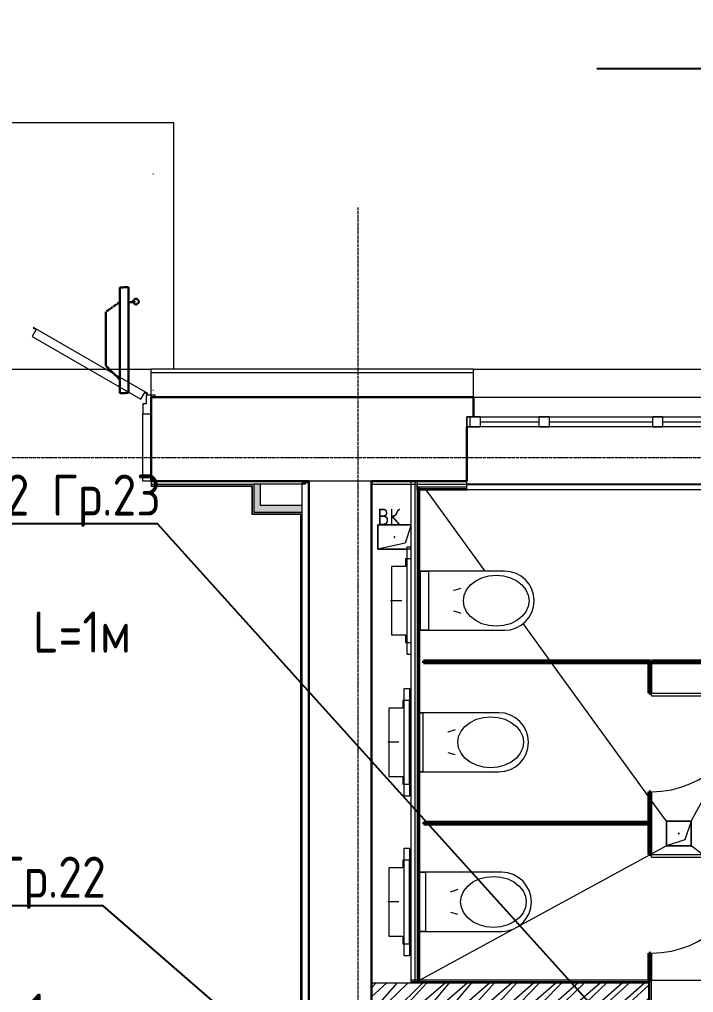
# Model space of a CAD drawing. Header units: millimetres. Extents: x -32 to 417638015, y -35 to 175284279.
# Drawn here: x 416269845 to 416273945, y 175248690 to 175254611 of the extents above; entities that cross this region are included whole.
import ezdxf
from ezdxf import colors
from ezdxf.entities.mleader import LeaderData, LeaderLine
from ezdxf.math import Vec2, Vec3

# ---------------------------------------------------------------- set-up
doc = ezdxf.new("R2010")
doc.units = ezdxf.units.MM
doc.linetypes.add('ADSK_Линия сетки', pattern=[25, 20, -2.5, 0, -2.5])
doc.linetypes.add('ADSK_Штриховая_ш3 п1_5', pattern=[4.5, 3, -1.5])
for name, color, linetype, lineweight in [('_ Окна', 7, 'Continuous', 9), ('Аннотация', 7, 'Continuous', 18), ('Двери', 7, 'Continuous', 9), ('Двери открывание', 7, 'Continuous', 9), ('Обобщенные модели', 7, 'Continuous', 18), ('Окна', 7, 'Continuous', 9), ('Оси', 253, 'Continuous', 9), ('Перекрытие', 7, 'Continuous', 18), ('Сантехника', 7, 'Continuous', 18), ('Стены внутренние', 7, 'Continuous', 18), ('Стены наружные', 7, 'Continuous', 18), ('Стены несущие', 7, 'Continuous', 30), ('Стены отделка', 7, 'Continuous', 30), ('Стены штриховка', 7, 'Continuous', 9), ('ШТРИХОВКА', 252, 'Continuous', 15)]:
    doc.layers.add(name, color=color, linetype=linetype, lineweight=lineweight)
doc.layers.add('_ЭМ_Надписи', color=7, linetype='Continuous')
doc.layers.add('Линии', color=7, linetype='Continuous', lineweight=9, true_color=0x00a600)
doc.styles.add('GOST Common_5', font='GOST_Common.ttf', dxfattribs={"width": 0.9, "height": 200})
doc.styles.add('ЭОМ', font='isocpeur.ttf', dxfattribs={"width": 0.85, "height": 250})

# ---------------------------------------------------------------- blocks, each defined once
blk = doc.blocks.new('1 этаж')
at = {"layer": 'Стены внутренние'}
for points in [[(7112.200573438255, 20141.92675335543), (7112.200573438255, 20271.42675335543), (7072.200573438284, 20271.42675335543), (7072.200573438284, 20141.92675335543)], [(7072.200573438284, 20101.92675335545), (7367.200573438255, 20101.92675335547), (7367.200573438255, 20141.92675335543), (7072.200573438284, 20141.92675335543), (7072.200573438284, 20120.85804401686)]]:
    blk.add_hatch(color=8, dxfattribs=at).paths.add_polyline_path(points)
at = {"layer": 'Стены внутренние', "lineweight": 9}
h = blk.add_hatch(dxfattribs=at)
h.set_pattern_fill('FP_12', color=8, style=0, pattern_type=2)
h.set_pattern_definition([(0, (557.2005734382547, 188.9018102923583), (406.4, 101.6), [33.528, -271.272, 33.528, -271.272, -1625.6]), (0, (557.2005734382547, 188.9018102923583), (406.4, 101.6), [-609.6, 33.528, -576.072, 33.528, -271.272, -711.2]), (0, (557.2005734382547, 188.9018102923583), (406.4, 101.6), [-1524, 33.528, -169.672, 33.528, -474.472]), (120, (709.6005734382488, 239.7018102923575), (-291.1881810244989, 301.1527240979959), [33.52799999999996, -271.2719999999997, 33.52799999999996, -271.2719999999997, -1625.599999999999]), (120, (709.6005734382488, 239.7018102923575), (-291.1881810244989, 301.1527240979959), [-609.5999999999995, 33.52799999999996, -576.0719999999994, 33.52799999999996, -271.2719999999997, -711.1999999999995]), (120, (709.6005734382488, 239.7018102923575), (-291.1881810244989, 301.1527240979959), [-1523.999999999999, 33.52799999999996, -169.6719999999999, 33.52799999999996, -474.4719999999997]), (240, (760.4005734382372, 442.9018102923583), (-115.2118189755009, -402.7527240979958), [33.528, -271.272, 33.528, -271.272, -1625.6]), (240, (760.4005734382372, 442.9018102923583), (-115.2118189755009, -402.7527240979958), [-609.6, 33.528, -576.072, 33.528, -271.272, -711.2]), (240, (760.4005734382372, 442.9018102923583), (-115.2118189755009, -402.7527240979958), [-1524, 33.528, -169.672, 33.528, -474.472])])
h.paths.add_polyline_path([(10460.63593284975, 20255.56065439477), (10842.20057343828, 20255.56065439477), (10842.20057343828, 20270.56065439481), (9998.849707458896, 20270.56065439479), (9999.849707458896, 20255.56065439477), (10141.8050737805, 20255.56065439477)])
h.paths.add_polyline_path([(8070.371383627556, 20255.56065439477), (8368.849707458925, 20255.56065439477), (8368.849707458925, 20270.56065439479), (8067.200573438313, 20270.56065439481), (8067.200573438313, 20255.56065439477)])
at = {"layer": 'Стены штриховка'}
h = blk.add_hatch(dxfattribs=at)
h.set_pattern_fill('ANSI32', color=8, scale=10)
h.set_pattern_definition([(45, (-31496.66335460375, 188.9018102923583), (-67.35192090801866, 67.35192090801866), []), (45, (-31451.76205460375, 188.9018102923583), (-67.35192090801866, 67.35192090801866), [])])
h.paths.add_polyline_path([(9475.530879249942, 17239.12602867392), (8027.200573438255, 17239.12602867392), (8027.200573438255, 17239.14116865638), (7787.200573438313, 17239.1411686564), (7787.200573438313, 17119.12602867393), (7927.200573438255, 17119.12602867393), (7927.200573438255, 15240.70243787187), (8047.200573438255, 15240.70243787187), (8047.200573438255, 17119.12602867393), (9475.530879249942, 17119.12602867393)])
h.paths.add_polyline_path([(9605.38174886661, 15240.70243787187), (7787.200573438313, 15240.70243787187), (7787.200573438313, 15120.70243787189), (9485.38174886658, 15120.70243787189), (9485.38174886658, 13133.9018102919), (9605.381748866552, 13133.9018102919)])
h.paths.add_polyline_path([(9605.381748866552, 13133.9018102919), (9485.38174886658, 13133.9018102919), (9485.38174886658, 12852.68461963164), (9605.381748866552, 12852.68461963164)])
at = {"layer": '_ Окна', "color": 8, "lineweight": 18}
for p, q in [((8368.849707458889, 20621.42675335642), (8368.849707458889, 20681.42675335642)), ((8368.849707458889, 20681.42675335642), (8448.849707458889, 20681.42675335642)), ((8448.849707458889, 20681.42675335642), (8448.849707458889, 20621.42675335642)), ((8808.849707458889, 20621.42675335642), (8808.849707458889, 20681.42675335642)), ((8808.849707458889, 20681.42675335642), (8868.849707458889, 20681.42675335642)), ((8868.849707458889, 20681.42675335642), (8868.849707458889, 20621.42675335642)), ((9498.849707458889, 20621.42675335642), (9498.849707458889, 20681.42675335642)), ((9498.849707458889, 20681.42675335642), (9558.849707458889, 20681.42675335642)), ((9558.849707458889, 20681.42675335642), (9558.849707458889, 20621.42675335642)), ((8448.849707458889, 20621.42675335642), (8368.849707458889, 20621.42675335642)), ((8868.849707458889, 20621.42675335642), (8808.849707458889, 20621.42675335642)), ((9558.849707458889, 20621.42675335642), (9498.849707458889, 20621.42675335642))]:
    blk.add_line(p, q, dxfattribs=at)
at = {"layer": '_ Окна', "color": 8}
for p, q in [((8388.849707458889, 20621.42675335642), (8388.849707458889, 20681.42675335642)), ((8448.849707458889, 20651.42675335641), (8808.849707458887, 20651.4267533564)), ((8868.849707458889, 20651.4267533564), (9498.849707458889, 20651.4267533564)), ((9558.849707458889, 20651.4267533564), (9918.849707458889, 20651.4267533564))]:
    blk.add_line(p, q, dxfattribs=at)
at = {"layer": 'Двери', "color": 8}
for p, q in [((6462.405749374629, 22158.699793438), (6457.405749374627, 22158.699793438)), ((5747.208885245155, 21212.48746242463), (5723.207476535869, 21170.91580308691)), ((5731.406957224764, 21225.11772023576), (5729.888377169466, 21222.48746242463)), ((5729.888377169466, 21222.48746242463), (5747.208885245155, 21212.48746242463)), ((6427.691381867451, 20823.11772023576), (5731.406957224764, 21225.11772023576)), ((5723.207476535869, 21170.91580308691), (6384.850885027178, 20788.91580308691)), ((6457.405749374672, 20844.19979343802), (6462.405749374673, 20844.19979343802)), ((6384.850885027178, 20788.91580308691), (6408.860325356019, 20830.50137359776)), ((6408.860325356019, 20830.50137359776), (6426.180833431707, 20820.50137359776)), ((6417.200573438154, 20813.45761527823), (6417.200573438154, 20760.42675335642)), ((6472.200573438154, 20813.45761527823), (6417.200573438154, 20813.45761527823)), ((6426.180833431707, 20820.50137359776), (6427.691381867451, 20823.11772023576)), ((6447.200573438246, 20801.42675335545), (6472.200573438154, 20801.42675335545)), ((6447.200573438246, 20700.41055136832), (6447.200573438246, 20801.42675335545)), ((6472.200573438154, 20801.42675335545), (6472.200573438154, 20813.45761527823)), ((6396.200573438181, 20760.42675335642), (6396.200573438181, 20700.41055136832)), ((6417.200573438154, 20760.42675335642), (6396.200573438181, 20760.42675335642)), ((6396.200573438181, 20700.41055136832), (6447.200573438246, 20700.41055136832)), ((9491.200573438604, 18985.14116865641), (9491.200573438604, 19001.14116865641)), ((9491.200573438604, 19001.14116865641), (10091.2005734386, 19001.14116865616)), ((9491.200573438604, 18985.14116865641), (10091.2005734386, 18985.14116865617)), ((9491.200573438628, 18003.14116865647), (9491.200573438635, 18019.14116865647)), ((9491.200573438635, 18019.14116865647), (10091.20057343863, 18019.14116865622)), ((9491.200573438628, 18003.14116865647), (10091.20057343863, 18003.14116865623))]:
    blk.add_line(p, q, dxfattribs=at)
at = {"layer": 'Двери открывание', "color": 8}
for centre in [(9491.200573438604, 19001.14116865641), (9491.200573438635, 18019.14116865647)]:
    blk.add_arc(centre, 600.0000000000007, 270, 0, dxfattribs=at)
at = {"layer": 'Линии', "color": 8, "linetype": 'ADSK_Штриховая_ш3 п1_5', "lineweight": 30}
for p, q in [((6257.200573438255, 21469.64171302471), (6310.200573438255, 21470.36754038886)), ((6257.200573438255, 20826.55610088414), (6257.200573438255, 21469.64171302471)), ((6310.200573438255, 21470.36754038886), (6310.200573438255, 20827.28192824828)), ((6257.200573438255, 21380.71979350084), (6172.200573438255, 21321.20215275301)), ((6310.200573438255, 21377.93579194806), (6354.905120282288, 21383.08394612899)), ((6172.200573438255, 21321.20215275301), (6172.200573438255, 20993.30458907193)), ((6172.200573438255, 20993.30458907193), (6257.200573438255, 20908.30458907193)), ((6310.200573438255, 20827.28192824828), (6257.200573438255, 20826.55610088414))]:
    blk.add_line(p, q, dxfattribs=at)
blk.add_circle((6354.905120282259, 21383.083946129), 17.00000000000394, dxfattribs=at)
at = {"layer": 'Обобщенные модели', "color": 8}
for p, q in [((7827.20057343827, 19875.90181029233), (7827.20057343827, 20025.90181029234)), ((7827.20057343827, 20025.90181029234), (8027.200573438235, 20025.90181029234)), ((8027.200573438235, 20025.90181029234), (7827.20057343827, 20025.90181029234)), ((7827.20057343827, 20025.90181029234), (7827.20057343827, 19875.90181029233)), ((8027.200573438233, 20018.73668854822), (7992.088947352944, 19913.40181029234)), ((7992.088947352944, 19913.40181029234), (7827.20057343827, 19875.90181029233)), ((8027.200573438235, 19875.90181029233), (7827.20057343827, 19875.90181029233)), ((7827.20057343827, 19875.90181029233), (8004.084200947016, 19875.90181029233)), ((9582.200573438284, 18071.42675335542), (9582.200573438284, 18221.42675335543)), ((9582.200573438284, 18221.42675335543), (9732.200573438284, 18221.42675335543)), ((9732.200573438284, 18221.42675335543), (9582.200573438284, 18221.42675335543)), ((9582.200573438284, 18221.42675335543), (9582.200573438284, 18071.42675335542)), ((9732.200573438284, 18221.42675335543), (9694.700573438291, 18108.92675335543)), ((9732.200573438284, 18221.42675335543), (9732.200573438284, 18071.42675335542)), ((9732.200573438284, 18071.42675335542), (9732.200573438284, 18221.42675335543)), ((9694.700573438291, 18108.92675335543), (9582.200573438284, 18071.42675335542)), ((9732.200573438284, 18071.42675335542), (9582.200573438284, 18071.42675335542)), ((9582.200573438284, 18071.42675335542), (9732.200573438284, 18071.42675335542))]:
    blk.add_line(p, q, dxfattribs=at)
at = {"layer": 'Обобщенные модели', "color": 8, "lineweight": 40}
for p, q in [((9485.200573438724, 19198.16790561854), (8105.200573438691, 19198.16790561854)), ((8105.200573438691, 19198.16790561854), (8105.200573438691, 19186.16790561854)), ((8105.200573438691, 19186.16790561854), (9485.200573438724, 19186.16790561854)), ((9487.200573438691, 19186.14116865644), (9475.200573438691, 19186.14116865644)), ((9475.200573438691, 19186.14116865644), (9475.200573438604, 19001.14116865639)), ((9485.200573438724, 19186.16790561854), (9485.200573438724, 19198.16790561854)), ((9487.200573438604, 19001.14116865639), (9487.200573438691, 19186.14116865644)), ((10091.20057343869, 19198.16790561947), (9491.200573438691, 19198.16790561947)), ((9491.200573438691, 19198.16790561947), (9491.200573438691, 19186.16790561947)), ((9491.200573438691, 19186.16790561947), (10091.20057343869, 19186.16790561947)), ((9475.200573438604, 19001.14116865639), (9487.200573438604, 19001.14116865639)), ((9487.200573438371, 18401.14116865639), (9475.200573438371, 18401.14116865639)), ((9487.200573438724, 18216.14116865614), (8107.200573438691, 18216.14116865614)), ((8107.200573438691, 18216.14116865614), (8107.200573438691, 18204.14116865614)), ((8107.200573438691, 18204.14116865614), (9487.200573438724, 18204.14116865614)), ((9487.200573438702, 18204.1411686565), (9475.20057343871, 18204.1411686565)), ((9475.20057343871, 18204.1411686565), (9475.200573438635, 18019.14116865645)), ((9487.200573438724, 18204.14116865614), (9487.200573438724, 18216.14116865614)), ((9487.200573438635, 18019.14116865645), (9487.200573438702, 18204.1411686565)), ((9475.200573438635, 18019.14116865645), (9487.200573438635, 18019.14116865645)), ((9487.200573438382, 17419.14116865645), (9475.20057343839, 17419.14116865645))]:
    blk.add_line(p, q, dxfattribs=at)
for points in [[(9475.200573438371, 18401.14116865639), (9475.200573438284, 18216.14116865614), (9487.200573438284, 18216.14116865614), (9487.200573438371, 18401.14116865639)], [(9475.20057343839, 17419.14116865645), (9475.200573438313, 17254.14116865637), (9487.200573438313, 17254.14116865637), (9487.200573438382, 17419.14116865645)]]:
    blk.add_lwpolyline(points, dxfattribs=at)
at = {"layer": 'Обобщенные модели', "color": 8}
for centre, radius, start, end in [((7928.394760395604, 19950.90181029234), 2.500000000000002, 0, 180), ((7928.394760395604, 19950.90181029234), 2.499999999999998, 119.9999999999582, 180), ((7928.394760395604, 19950.90181029234), 2.500000000000002, 14.99999999999445, 90), ((7928.394760395604, 19950.90181029234), 2.500000000000002, 180, 0), ((7928.394760395604, 19950.90181029234), 2.499999999999999, 240.0000000000418, 345.0000000000056), ((9657.200573438284, 18146.42675335543), 2.500000000000002, 0, 180), ((9657.200573438284, 18146.42675335543), 2.499999999999998, 119.9999999999582, 180), ((9657.200573438284, 18146.42675335543), 2.500000000000002, 180, 0), ((9657.200573438284, 18146.42675335543), 2.499999999999999, 240.0000000000418, 345.0000000000056), ((9657.200573438284, 18146.42675335543), 2.500000000000002, 14.99999999999445, 90)]:
    blk.add_arc(centre, radius, start, end, dxfattribs=at)
at = {"layer": 'Окна', "color": 8}
for p, q in [((8368.849707458889, 20681.42675335642), (8368.849707458889, 20621.42675335642)), ((8448.849707458889, 20681.42675335642), (8368.849707458889, 20681.42675335642)), ((8448.849707458889, 20681.42675335642), (8808.849707458887, 20681.42675335642)), ((8868.849707458889, 20681.42675335642), (8808.849707458889, 20681.42675335642)), ((8868.849707458889, 20681.42675335642), (9498.849707458889, 20681.42675335641)), ((9558.849707458889, 20681.42675335642), (9498.849707458889, 20681.42675335642)), ((9558.849707458889, 20681.42675335641), (9918.849707458889, 20681.42675335641)), ((8368.849707458889, 20621.42675335642), (8448.849707458889, 20621.42675335642)), ((8808.849707458887, 20621.42675335633), (8448.849707458887, 20621.42675335633)), ((8808.849707458889, 20621.42675335642), (8868.849707458889, 20621.42675335642)), ((9498.849707458889, 20621.42675335633), (8868.849707458889, 20621.42675335633)), ((9498.849707458889, 20621.42675335642), (9558.849707458889, 20621.42675335642)), ((9918.849707458889, 20621.42675335633), (9558.849707458889, 20621.42675335633))]:
    blk.add_line(p, q, dxfattribs=at)
at = {"layer": 'Оси', "color": 8, "linetype": 'ADSK_Линия сетки'}
for p, q in [((7706.765926476695, -4162.595295516301), (7706.765926476737, 21955.21979350087)), ((-9557.527964694376, 20433.90181029196), (56672.20057343823, 20433.90181029174))]:
    blk.add_line(p, q, dxfattribs=at)
at = {"layer": 'Перекрытие', "color": 8}
for p, q in [((6585.604647958389, 22471.42675335545), (4085.604647958389, 22471.42675335545)), ((6585.604647958389, 20971.42675335546), (6585.604647958389, 22471.42675335545)), ((4547.200573438284, 20971.42675335546), (6447.200573438255, 20971.42675335546)), ((6397.200573438255, 20291.42675335544), (6397.200573438255, 20700.41055136832)), ((6447.200573438255, 20291.42675335544), (6397.200573438255, 20291.42675335544)), ((8479.56723733936, 19743.06075717194), (8121.233978482225, 20237.56065439478)), ((9732.200573438284, 18221.42675335543), (10511.04703457336, 19648.16319100993)), ((8874.417129769252, 19198.16790561869), (8710.168855682685, 19424.83052385816)), ((9475.200573438371, 18369.08675335532), (8883.112781943171, 19186.16790561869)), ((9582.200573438284, 18221.42675335543), (9487.200573438342, 18352.52675335533)), ((9582.200573438284, 18071.42675335543), (8082.200573438284, 17254.14116865637)), ((10809.20057343828, 17254.14116865636), (9732.200573438284, 18071.42675335543)), ((9490.530879249942, 17254.14116865637), (10809.20057343828, 17254.14116865636))]:
    blk.add_line(p, q, dxfattribs=at)
at = {"layer": 'Сантехника', "color": 8}
for p, q in [((8004.084200947027, 19235.56065439478), (8004.084200947023, 19890.56065439479)), ((8004.084200947023, 19890.56065439479), (8027.200573438241, 19890.56065439479)), ((7995.084200947039, 19818.06065429029), (7995.08420094704, 19771.06065429029)), ((8027.200573438241, 19818.06065429029), (7995.084200947039, 19818.06065429029)), ((7910.084200947023, 19771.06065429029), (7910.084200947026, 19355.06065439477)), ((7995.08420094704, 19771.06065429029), (7910.084200947023, 19771.06065429029)), ((8597.16097133389, 19743.06075717194), (8084.08420094703, 19743.06075717194)), ((8084.08420094703, 19743.06075717194), (8084.084200947031, 19383.06055161761)), ((8084.084200947032, 19383.06055151312), (8084.08420094703, 19743.06075727642)), ((8084.08420094703, 19743.06075727642), (8134.08420094703, 19743.06075727642)), ((8134.08420094703, 19743.06075727642), (8134.084200947032, 19383.06055151312)), ((8084.084200947038, 19663.06065439479), (8083.084200947038, 19663.06065439479)), ((8083.08420094703, 19663.06065439478), (8083.08420094703, 19643.06065439478)), ((8083.08420094703, 19663.06065439478), (8083.08420094703, 19643.06065439478)), ((8083.084200947038, 19643.06065439479), (8084.084200947038, 19643.06065439479)), ((8084.084200947038, 19618.06065439479), (8083.084200947038, 19618.06065439479)), ((8083.08420094703, 19618.06065439477), (8083.084200947031, 19508.06065439477)), ((8083.08420094703, 19618.06065439477), (8083.08420094703, 19616.18657484067)), ((7971.784200947013, 19563.06065439477), (7903.784200947013, 19563.06065439477)), ((8083.084200947031, 19509.93473394887), (8083.084200947031, 19508.06065439477)), ((8083.084200947043, 19508.06065439479), (8084.084200947039, 19508.06065439479)), ((8084.084200947039, 19483.06065439479), (8083.084200947043, 19483.06065439479)), ((8083.084200947031, 19483.06065439478), (8083.084200947031, 19463.06065439478)), ((8083.084200947031, 19483.06065439478), (8083.084200947031, 19463.06065439478)), ((8083.084200947043, 19463.06065439479), (8084.084200947039, 19463.06065439479)), ((8084.084200947031, 19383.06055161761), (8597.16097133389, 19383.06055161761)), ((8134.084200947032, 19383.06055151312), (8084.084200947032, 19383.06055151312)), ((7910.084200947026, 19355.06065439477), (7995.084200947047, 19355.06065439477)), ((7995.084200947047, 19355.06065439477), (7995.084200947047, 19308.06065439478)), ((7995.084200947047, 19308.06065439478), (8027.20057343824, 19308.06065439478)), ((8027.200573438241, 19235.56065439478), (8004.084200947027, 19235.56065439478)), ((7987.20057343826, 18374.42675335545), (7987.200573438256, 19029.42675335546)), ((7987.200573438256, 19029.42675335546), (8018.20057343827, 19029.42675335546)), ((8018.20057343827, 19029.42675335546), (8018.200573438275, 18374.42675335545)), ((7978.200573438272, 18956.92675325097), (7978.200573438273, 18909.92675325097)), ((8018.20057343827, 18956.92675325097), (7978.200573438272, 18956.92675325097)), ((8018.200573438274, 18446.92675335545), (8018.20057343827, 18956.92675325097)), ((7893.200573438256, 18909.92675325097), (7893.200573438259, 18493.92675335544)), ((7978.200573438273, 18909.92675325097), (7893.200573438256, 18909.92675325097)), ((8563.39371631636, 18881.92685613262), (8082.20057343828, 18881.92685613261)), ((8082.20057343828, 18881.9268562371), (8100.3169459295, 18881.9268562371)), ((8100.3169459295, 18881.9268562371), (8100.316945929502, 18521.9266504738)), ((7954.900573438246, 18701.92675335544), (7886.900573438246, 18701.92675335544)), ((7893.200573438259, 18493.92675335544), (7978.20057343828, 18493.92675335544)), ((7978.20057343828, 18493.92675335544), (7978.20057343828, 18446.92675335545)), ((8082.200573438281, 18521.92665057828), (8563.39371631636, 18521.92665057828)), ((8100.316945929502, 18521.9266504738), (8082.200573438282, 18521.9266504738)), ((7978.20057343828, 18446.92675335545), (8018.200573438274, 18446.92675335545)), ((8018.200573438275, 18374.42675335545), (7987.20057343826, 18374.42675335545)), ((7987.20057343826, 17403.06065439478), (7987.200573438256, 18058.06065439479)), ((7987.200573438256, 18058.06065439479), (8018.20057343827, 18058.06065439479)), ((8018.20057343827, 18058.06065439479), (8018.200573438275, 17403.06065439478)), ((7978.200573438272, 17985.56065429029), (7978.200573438273, 17938.56065429029)), ((8018.20057343827, 17985.56065429029), (7978.200573438272, 17985.56065429029)), ((8018.200573438274, 17475.56065439478), (8018.20057343827, 17985.56065429029)), ((7893.200573438256, 17938.56065429029), (7893.200573438259, 17522.56065439477)), ((7978.200573438273, 17938.56065429029), (7893.200573438256, 17938.56065429029)), ((8580.277343825122, 17910.56075717194), (8082.200573438272, 17910.56075717194)), ((8082.200573438271, 17910.56075727642), (8117.200573438263, 17910.56075727642)), ((8117.200573438263, 17910.56075727642), (8117.200573438265, 17550.56055151312)), ((7954.900573438246, 17730.56065439477), (7886.900573438246, 17730.56065439477)), ((8082.200573438273, 17550.56055161761), (8580.277343825122, 17550.56055161761)), ((8117.200573438265, 17550.56055151312), (8082.200573438274, 17550.56055151312)), ((7893.200573438259, 17522.56065439477), (7978.20057343828, 17522.56065439477)), ((7978.20057343828, 17522.56065439477), (7978.20057343828, 17475.56065439478)), ((7978.20057343828, 17475.56065439478), (8018.200573438274, 17475.56065439478)), ((8018.200573438275, 17403.06065439478), (7987.20057343826, 17403.06065439478))]:
    blk.add_line(p, q, dxfattribs=at)
at = {"layer": 'Сантехника', "color": 8, "flags": 128}
for points in [[(8346.58420094703, 19563.06065439477), (8351.598618510665, 19597.551399158), (8366.390427366545, 19630.31263395799), (8390.217904453422, 19659.70157368288), (8421.886240575282, 19684.24453417732), (8459.807453123518, 19702.71082891965), (8502.080014155765, 19714.17448078296), (8546.584200947029, 19718.06065439478), (8591.088387738291, 19714.17448078296), (8633.36094877054, 19702.71082891965), (8671.282161318775, 19684.24453417732), (8702.950497440635, 19659.70157368288), (8726.777974527513, 19630.312633958), (8741.569783383395, 19597.551399158), (8746.58420094703, 19563.06065439478)], [(8330.356642632354, 19638.05624987244), (8288.95611870128, 19625.33611562335), (8286.30766927902, 19624.8000563332)], [(8746.58420094703, 19563.06065439478), (8741.569783383395, 19528.56990963155), (8726.777974527515, 19495.80867483155), (8702.950497440635, 19466.41973510667), (8671.282161318777, 19441.87677461223), (8633.360948770542, 19423.4104798699), (8591.088387738293, 19411.94682800659), (8546.58420094703, 19408.06065439478), (8502.080014155767, 19411.94682800659), (8459.807453123518, 19423.4104798699), (8421.886240575284, 19441.87677461223), (8390.217904453424, 19466.41973510667), (8366.390427366547, 19495.80867483155), (8351.598618510665, 19528.56990963154), (8346.58420094703, 19563.06065439477)], [(8286.307669279026, 19501.32125245638), (8321.726902946926, 19491.3999592194), (8330.35664263235, 19488.06505891715)], [(8312.8169459295, 18701.92675335544), (8317.831363493135, 18736.41749811867), (8332.623172349016, 18769.17873291867), (8356.450649435894, 18798.56767264355), (8388.118985557752, 18823.11063313799), (8426.040198105988, 18841.57692788032), (8468.312759138236, 18853.04057974363), (8512.816945929499, 18856.92675335545), (8557.321132720761, 18853.04057974363), (8599.59369375301, 18841.57692788032), (8637.514906301245, 18823.11063313799), (8669.183242423105, 18798.56767264355), (8693.010719509983, 18769.17873291867), (8707.802528365864, 18736.41749811868), (8712.8169459295, 18701.92675335545)], [(8296.589387614822, 18776.92234883311), (8255.188863683748, 18764.20221458402), (8252.54041426149, 18763.66615529387)], [(8712.8169459295, 18701.92675335545), (8707.802528365864, 18667.43600859222), (8693.010719509984, 18634.67477379223), (8669.183242423107, 18605.28583406734), (8637.514906301247, 18580.7428735729), (8599.593693753011, 18562.27657883057), (8557.321132720763, 18550.81292696726), (8512.8169459295, 18546.92675335545), (8468.312759138238, 18550.81292696726), (8426.04019810599, 18562.27657883057), (8388.118985557754, 18580.7428735729), (8356.450649435894, 18605.28583406734), (8332.623172349016, 18634.67477379222), (8317.831363493136, 18667.43600859222), (8312.8169459295, 18701.92675335544)], [(8252.54041426149, 18640.18735141705), (8287.95964792939, 18630.26605818008), (8296.589387614828, 18626.93115787781)], [(8329.700573438264, 17730.56065439477), (8334.714991001898, 17765.051399158), (8349.506799857778, 17797.81263395799), (8373.334276944655, 17827.20157368288), (8405.002613066516, 17851.74453417732), (8442.923825614751, 17870.21082891965), (8485.196386646998, 17881.67448078296), (8529.700573438262, 17885.56065439478), (8574.204760229524, 17881.67448078296), (8616.477321261773, 17870.21082891965), (8654.398533810008, 17851.74453417732), (8686.066869931868, 17827.20157368288), (8709.894347018746, 17797.812633958), (8724.686155874628, 17765.051399158), (8729.700573438264, 17730.56065439478)], [(8313.473015123587, 17805.55624987244), (8272.072491192517, 17792.83611562334), (8269.424041770259, 17792.3000563332)], [(8729.700573438264, 17730.56065439478), (8724.686155874628, 17696.06990963155), (8709.894347018748, 17663.30867483155), (8686.066869931868, 17633.91973510667), (8654.39853381001, 17609.37677461223), (8616.477321261775, 17590.9104798699), (8574.204760229526, 17579.44682800659), (8529.700573438264, 17575.56065439478), (8485.196386647, 17579.44682800659), (8442.923825614751, 17590.9104798699), (8405.002613066517, 17609.37677461223), (8373.334276944657, 17633.91973510667), (8349.50679985778, 17663.30867483155), (8334.714991001898, 17696.06990963154), (8329.700573438264, 17730.56065439477)], [(8269.424041770264, 17668.82125245638), (8304.84327543816, 17658.8999592194), (8313.47301512358, 17655.56505891714)]]:
    blk.add_lwpolyline(points, dxfattribs=at)
at = {"layer": 'Сантехника', "color": 8}
for centre in [(8597.16097133389, 19563.06065444702), (8563.39371631636, 18701.92675340769), (8580.277343825122, 17730.56065444702)]:
    blk.add_arc(centre, 180.0001028294098, 270, 90, dxfattribs=at)
at = {"layer": 'Стены внутренние', "color": 8}
for p, q in [((8408.849707458896, 20801.42675335544), (9958.849707458896, 20801.42675335543)), ((9998.849707458896, 20271.42675335543), (8368.849707458896, 20271.42675335543)), ((8368.849707458896, 20270.56065439478), (9998.849707458896, 20270.56065439477)), ((9998.849707458896, 20237.56065439477), (8368.849707458896, 20237.56065439477))]:
    blk.add_line(p, q, dxfattribs=at)
at = {"layer": 'Стены наружные', "color": 8}
for p, q in [((8408.849707458896, 20972.42675335544), (8408.849707458896, 20971.42675335544)), ((8408.849707458896, 20972.42675335544), (9958.849707458896, 20972.42675335544)), ((8408.849707458896, 20971.42675335544), (9958.849707458896, 20971.42675335543))]:
    blk.add_line(p, q, dxfattribs=at)
at = {"layer": 'Стены несущие', "color": 8}
for p, q in [((6447.200573438255, 20801.42675335544), (8408.849707458896, 20801.42675335544)), ((6447.200573438255, 20291.42675335544), (6447.200573438255, 20801.42675335544)), ((8408.849707458896, 20801.42675335543), (8408.849707458896, 20681.42675335642)), ((8368.849707458896, 20291.42675335543), (8368.849707458896, 20621.42675335642)), ((7407.200573438255, 20291.42675335544), (6447.200573438255, 20291.42675335547)), ((7407.200573438255, 20291.4267533554), (7407.200573438255, 12852.68461963171)), ((7787.200573438313, 20291.4267533554), (8368.849707458925, 20291.4267533554)), ((7787.200573438313, 12852.68461963171), (7787.200573438313, 20291.4267533554))]:
    blk.add_line(p, q, dxfattribs=at)
at = {"layer": 'Стены отделка', "color": 8, "lineweight": 9}
for p, q in [((6447.200573438255, 20801.42675335544), (6447.200573438255, 20972.42675335547)), ((8408.849707458896, 20972.42675335547), (6447.200573438255, 20972.42675335547)), ((8408.849707458896, 20971.42675335546), (6447.200573438255, 20971.42675335546)), ((8408.849707458896, 20801.42675335543), (8408.849707458896, 20971.42675335544)), ((6447.200573438255, 20291.42675335547), (6447.200573438255, 20259.42675335548)), ((6447.200573438255, 20259.42675335548), (7060.200573438284, 20259.42675335541)), ((7060.200573438284, 20259.42675335541), (7060.200573438284, 20091.92675335546)), ((7072.200573438284, 20271.42675335547), (7072.200573438284, 20101.92675335542)), ((7387.200573438255, 20271.4267533554), (7072.200573438284, 20271.42675335547)), ((7112.200573438255, 20141.92675335541), (7112.200573438255, 20271.42675335547)), ((7407.200573438255, 20281.42584639652), (7367.200573438255, 20281.42584639652)), ((7367.200573438255, 12895.74042038951), (7367.200573438255, 20281.42584639652)), ((7387.200573438255, 20271.4267533554), (7387.200573438255, 20291.4267533554)), ((7787.200573438313, 20271.4267533554), (8368.849707458925, 20271.4267533554)), ((8027.200573438255, 20290.56065439479), (8027.200573438255, 17239.14116865638)), ((8067.200573438313, 20290.56065439479), (8027.200573438255, 20290.56065439479)), ((8368.849707458925, 20270.56065439479), (8064.084200947051, 20270.56065439479)), ((8064.084200947051, 20270.56065439479), (8064.084200947051, 20237.56065439478)), ((8067.200573438284, 17239.12602867392), (8067.200573438313, 20290.56065439479)), ((8082.200573438284, 17239.12602867392), (8082.200573438284, 20255.56065439474)), ((8368.849707458925, 20271.4267533554), (8368.849707458925, 20291.4267533554)), ((8368.849707458925, 20237.56065439478), (8368.849707458925, 20270.56065439479)), ((8064.084200947051, 20237.56065439478), (8368.849707458925, 20237.56065439478)), ((7367.200573438255, 20141.92675335541), (7112.200573438255, 20141.92675335541)), ((7062.200573438226, 20089.92675335542), (7355.200573438255, 20089.92675335542)), ((7072.200573438284, 20101.92675335542), (7367.200573438255, 20101.92675335542)), ((7355.200573438255, 20089.92675335542), (7355.200573438255, 14327.46223982982)), ((7787.200573438313, 17239.1411686564), (9475.530879249942, 17239.14116865632)), ((9490.530879249913, 17254.14116865637), (8027.118993124372, 17254.14116865637)), ((9475.530879249942, 17239.12602867392), (8067.200573438313, 17239.12602867392)), ((9475.530879249942, 17119.12602867393), (9475.530879249942, 17239.12602867392)), ((9490.530879249913, 17104.12602867396), (9490.530879249913, 17254.14116865637))]:
    blk.add_line(p, q, dxfattribs=at)
at = {"layer": 'Стены штриховка', "color": 8}
for p, q in [((6447.200573438255, 20951.42675335546), (8408.849707458896, 20951.42675335546)), ((6447.200573438255, 20271.42675335547), (7072.200573438284, 20271.4267533554)), ((6447.200573438255, 20261.42675335544), (7062.200573438226, 20261.42675335544)), ((7062.200573438226, 20261.42675335544), (7062.200573438226, 20089.92675335549)), ((7787.200573438313, 20291.4267533554), (7407.200573438255, 20291.4267533554)), ((8054.200573438284, 17239.14116865638), (8054.200573438284, 20290.56065439479)), ((8064.084200947051, 20255.56065439474), (8368.849707458925, 20255.56065439474)), ((8073.200573438255, 17239.12602867392), (8073.200573438255, 20255.56065439474)), ((8064.084200947051, 20246.5606543948), (8368.849707458925, 20246.5606543948)), ((7060.200573438284, 20091.92675335546), (7357.200573438284, 20091.92675335546)), ((7060.200573438284, 20091.92675335546), (7060.200573438284, 20089.92675335542)), ((7060.200573438284, 20089.92675335542), (7062.200573438226, 20089.92675335542)), ((7357.200573438284, 20091.92675335546), (7357.200573438226, 14327.46223982982)), ((9481.53087924997, 17245.14116865635), (8027.118993124372, 17245.14116865635)), ((9481.53087924997, 17113.1260286739), (9481.530879249884, 17245.14116865635))]:
    blk.add_line(p, q, dxfattribs=at)
at = {"layer": 'Аннотация', "color": 8, "lineweight": 9, "insert": (7824.023178069619, 20123.28151908965), "char_height": 100, "width": 156.348, "attachment_point": 1, "line_spacing_factor": 1.022765581104984, "style": 'GOST Common_5'}
blk.add_mtext('\\pxt3.6,7.2,10.8,14.4,18,21.6,25.2,28.8,32.4,36,39.6,43.2,46.8,50.4,54,57.6,61.2,64.8,68.4,72,75.6,79.2,82.8,86.4,90,93.6,97.2,100.8,104.4,108,111.6,115.2;{ВК}', dxfattribs=at)

msp = doc.modelspace()

# ---------------------------------------------------------------- block references
at = {"layer": 'ШТРИХОВКА'}
msp.add_blockref('1 этаж', (416264198.1010904, 175231510.6631508), dxfattribs=at)

# ---------------------------------------------------------------- leaders
at = {"layer": '_ЭМ_Надписи', "color": 7, "ltscale": 5}
ml = msp.add_multileader_mtext('Standard', dxfattribs=at)
ml.set_content('{\\fGOST Common|b0|i0|c204|p34;\\W0.9;\\C256;1ЩРС-2\\fISOCPEUR|b0|i0|c204|p34;\\W0.85; Гр.24\\PЭл.суш.\\P\\fGOST Common|b0|i0|c0|p34;\\W0.9;h=0.9\\fGOST Common|b0|i0|c204|p34;м \\fGOST Common|b0|i0|c0|p34;L=1\\fGOST Common|b0|i0|c204|p34;м}', color=1, style='ЭОМ')
ml.set_leader_properties()
ml.build(insert=Vec2(0, 0))
ml.multileader.update_dxf_attribs({"text_left_attachment_type": 6, "text_right_attachment_type": 6, "dogleg_length": 0, "arrow_head_size": 200})
ctx = ml.context
ctx.base_point, ctx.char_height, ctx.arrow_head_size, ctx.landing_gap_size, ctx.plane_origin = Vec3(416275258.3884475, 175254309.6800122, -64.26463315267222), 250, 200, 0, Vec3(416249602.907464, 175267526.1530504, -64.26463315267222)
ctx.left_attachment, ctx.right_attachment = 6, 6
notes = []
notes.append((ctx, [(0, (1, 1, 0), (416275258.3884475, 175254309.6800122, -64.26463315267222), (1, 0), 0, [(0, [(416274488.619515, 175251747.2238278, -64.26463315267222)], 0, [])])]))
ctx.mtext.insert, ctx.mtext.width, ctx.mtext.defined_height, ctx.mtext.flow_direction = Vec3(416275258.3884475, 175254609.6800122, -64.26463315267222), 2073.809115969734, 545.6159617257083, 5
ml = msp.add_multileader_mtext('Standard', dxfattribs=at)
ml.set_content('{\\fGOST Common|b0|i0|c204|p34;\\W0.9;\\C256;1ЩРС-2\\fISOCPEUR|b0|i0|c204|p34;\\W0.85; Гр.23\\PЭл.суш.\\P\\fGOST Common|b0|i0|c0|p34;\\W0.9;h=0.9\\fGOST Common|b0|i0|c204|p34;м \\fGOST Common|b0|i0|c0|p34;L=1\\fGOST Common|b0|i0|c204|p34;м}', color=1, style='ЭОМ')
ml.set_leader_properties()
ml.build(insert=Vec2(0, 0))
ml.multileader.update_dxf_attribs({"text_left_attachment_type": 6, "text_right_attachment_type": 6, "dogleg_length": 0, "arrow_head_size": 200})
ctx = ml.context
ctx.base_point, ctx.char_height, ctx.arrow_head_size, ctx.landing_gap_size, ctx.plane_origin = Vec3(416268928.8633012, 175251541.6208031, -64.26463315267222), 250, 200, 0, Vec3(416250666.1334786, 175261925.3645132, -64.26463315267222)
ctx.left_attachment, ctx.right_attachment = 6, 6
notes.append((ctx, [(1, (1, 1, 0), (416270683.8633012, 175251541.6208031, -64.26463315267222), (-1, 0), 0, [(0, [(416275551.8455296, 175246146.4352905, -64.26463315267222)], 0, [])])]))
ctx.mtext.insert, ctx.mtext.width, ctx.mtext.defined_height, ctx.mtext.flow_direction = Vec3(416268928.8633012, 175251841.6208031, -64.26463315267222), 2073.809115969734, 545.6159617257083, 5
ml = msp.add_multileader_mtext('Standard', dxfattribs=at)
ml.set_content('{\\fGOST Common|b0|i0|c204|p34;\\W0.9;\\C256;1ЩРС-2\\fISOCPEUR|b0|i0|c204|p34;\\W0.85; Гр.22\\PЭл.суш.\\P\\fGOST Common|b0|i0|c0|p34;\\W0.9;h=0.9\\fGOST Common|b0|i0|c204|p34;м \\fGOST Common|b0|i0|c0|p34;L=1\\fGOST Common|b0|i0|c204|p34;м}', color=1, style='ЭОМ')
ml.set_leader_properties()
ml.build(insert=Vec2(0, 0))
ml.multileader.update_dxf_attribs({"text_left_attachment_type": 6, "text_right_attachment_type": 6, "dogleg_length": 0, "arrow_head_size": 200})
ctx = ml.context
ctx.base_point, ctx.char_height, ctx.arrow_head_size, ctx.landing_gap_size, ctx.plane_origin = Vec3(416268598.6966882, 175249216.7700115, -64.26463315267222), 250, 200, 0, Vec3(416248340.6773435, 175262420.3757689, -64.26463315267222)
ctx.left_attachment, ctx.right_attachment = 6, 6
notes.append((ctx, [(1, (1, 1, 0), (416270353.6966882, 175249216.7700115, -64.26463315267222), (-1, 0), 0, [(0, [(416273192.2277044, 175246754.6692084, -64.26463315267222)], 0, [])])]))
ctx.mtext.insert, ctx.mtext.width, ctx.mtext.flow_direction = Vec3(416268598.6966882, 175249516.7700115, -64.26463315267222), 1959.802666626405, 5
for ctx, leaders in notes:
    for number, flags, end, landing, length, lines in leaders:
        leader = LeaderData()
        leader.index, (leader.has_last_leader_line, leader.has_dogleg_vector, leader.attachment_direction) = number, flags
        leader.last_leader_point, leader.dogleg_vector, leader.dogleg_length = Vec3(end), Vec3(landing), length
        for number, points, colour, breaks in lines:
            line = LeaderLine()
            line.index, line.vertices, line.color, line.breaks = number, Vec3.list(points), colors.encode_raw_color(colour), breaks
            leader.lines.append(line)
        ctx.leaders.append(leader)

doc.saveas('drawing.dxf')
